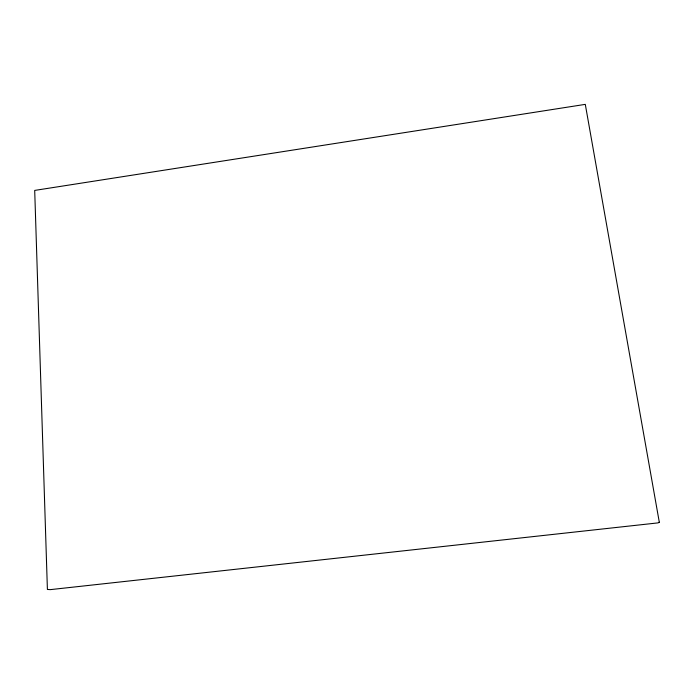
<?xml version="1.0" encoding="UTF-8"?>
<svg xmlns="http://www.w3.org/2000/svg" width="694" height="694" viewBox="0 0 694 694"><rect width="100%" height="100%" fill="white"/><g stroke="black" fill="none" stroke-linecap="round" stroke-linejoin="round"><path stroke-width="1.04" d="M659.3 522.209L658.103 522.877L50.324 589.631L47.4 589.449L34.7 190.416L585.294 104.369L659.3 522.209"/></g></svg>
